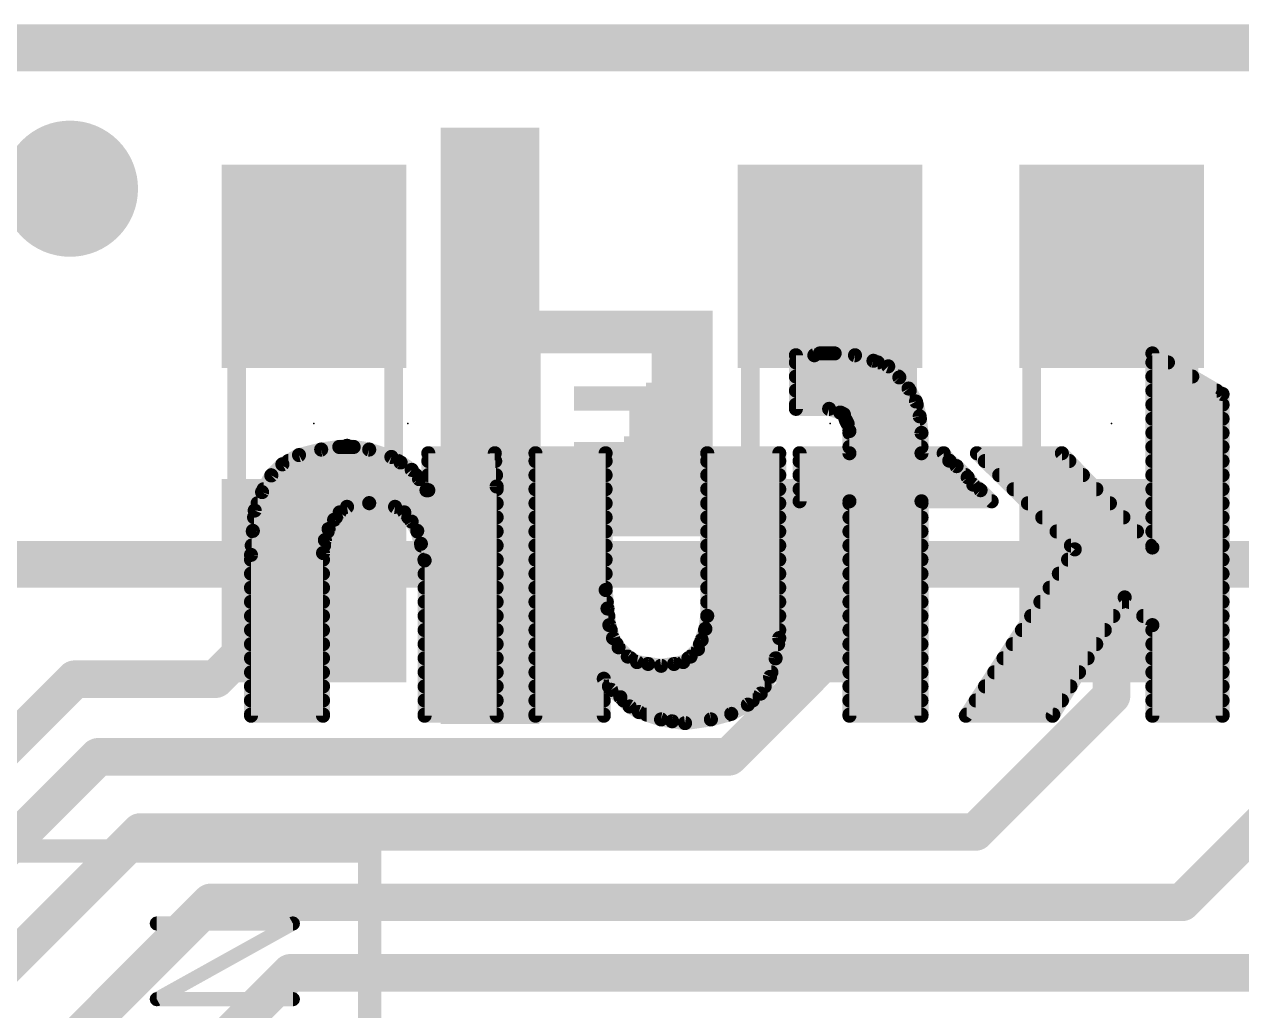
# Model space of a CAD drawing. Extents: x -30.7 to 55.9, y -16 to 25.5.
# Drawn here: x 8.85 to 15.44, y 20.19 to 25.53 of the extents above; entities that cross this region are included whole.
import ezdxf

# ---------------------------------------------------------------- set-up
doc = ezdxf.new("R2010")
doc.units = 0
for name, color, linetype in [('1', 12, 'CONTINUOUS'), ('16', 53, 'CONTINUOUS'), ('18', 110, 'CONTINUOUS'), ('20', 53, 'CONTINUOUS'), ('21', 41, 'CONTINUOUS'), ('22', 40, 'CONTINUOUS'), ('23', 53, 'CONTINUOUS'), ('51', 53, 'CONTINUOUS')]:
    doc.layers.add(name, color=color, linetype=linetype)

# ---------------------------------------------------------------- blocks, each defined once
blk = doc.blocks.new('RECT')
blk.add_solid([(-0.5, -0.5), (0.5, -0.5), (-0.5, 0.5), (0.5, 0.5)])
blk = doc.blocks.new('ROUNDV')
at = {"const_width": 0.5}
blk.add_lwpolyline([(0, -0.25, 1), (0, 0.25, 1), (0, -0.25)], format="xyb", dxfattribs=at)

msp = doc.modelspace()

# ---------------------------------------------------------------- linework, layer by layer
at = {"layer": '1'}
for points, const_width in [([(25.4, 25.4), (0, 25.4)], 0.254), ([(10.414, 22.518), (9.8806, 21.9846)], 0.2032), ([(13.208, 22.518), (13.208, 22.1116)], 0.2032), ([(14.732, 22.518), (14.732, 21.8948)], 0.2032), ([(13.208, 22.1116), (12.661, 21.5646)], 0.2032), ([(9.1186, 21.9846), (7.62, 20.486)], 0.2032), ([(9.8806, 21.9846), (9.1186, 21.9846)], 0.2032), ([(15.113, 20.7772), (16.256, 21.9202)], 0.2032), ([(14.732, 21.8948), (13.9954, 21.1582)], 0.2032), ([(9.2456, 21.5646), (8.128, 20.447)], 0.2032), ([(12.661, 21.5646), (9.2456, 21.5646)], 0.2032), ([(9.4742, 21.1582), (8.636, 20.32)], 0.2032), ([(13.9954, 21.1582), (9.4742, 21.1582)], 0.2032), ([(9.144, 20.066), (9.8552, 20.7772)], 0.2032), ([(9.8552, 20.7772), (15.113, 20.7772)], 0.2032), ([(10.287, 20.3962), (9.652, 19.7612)], 0.2032), ([(16.1544, 20.3962), (10.287, 20.3962)], 0.2032)]:
    msp.add_lwpolyline(points, dxfattribs=dict(at, const_width=const_width))
at = {"layer": '1', "const_width": 0.1016}
for points in [[(10.4499, 22.4821, 1), (10.3781, 22.5539)], [(13.2588, 22.518, 1), (13.1572, 22.518)], [(14.7828, 22.518, 1), (14.6812, 22.518)], [(13.2439, 22.0757, 1), (13.1721, 22.1475)], [(13.1572, 22.1116, 1), (13.2588, 22.1116)], [(9.1186, 22.0354, 1), (9.1186, 21.9338)], [(9.1545, 21.9487, 1), (9.0827, 22.0205)], [(9.8806, 21.9338, 1), (9.8806, 22.0354)], [(9.8447, 22.0205, 1), (9.9165, 21.9487)], [(14.7679, 21.8589, 1), (14.6961, 21.9307)], [(14.6812, 21.8948, 1), (14.7828, 21.8948)], [(9.2456, 21.6154, 1), (9.2456, 21.5138)], [(9.2815, 21.5287, 1), (9.2097, 21.6005)], [(12.6251, 21.6005, 1), (12.6969, 21.5287)], [(12.661, 21.5138, 1), (12.661, 21.6154)], [(9.4742, 21.209, 1), (9.4742, 21.1074)], [(9.5101, 21.1223, 1), (9.4383, 21.1941)], [(13.9595, 21.1941, 1), (14.0313, 21.1223)], [(13.9954, 21.1074, 1), (13.9954, 21.209)], [(9.8552, 20.828, 1), (9.8552, 20.7264)], [(9.8911, 20.7413, 1), (9.8193, 20.8131)], [(15.0771, 20.8131, 1), (15.1489, 20.7413)], [(15.113, 20.7264, 1), (15.113, 20.828)], [(10.287, 20.447, 1), (10.287, 20.3454)], [(10.3229, 20.3603, 1), (10.2511, 20.4321)]]:
    msp.add_lwpolyline(points, format="xyb", dxfattribs=at)
at = {"layer": '16', "const_width": 0.254}
for points in [[(25.4, 25.4), (0, 25.4)], [(19.4818, 22.606), (7.366, 22.606)]]:
    msp.add_lwpolyline(points, dxfattribs=at)
at = {"layer": '20', "const_width": 0.2032}
msp.add_lwpolyline([(0, 25.4), (25.4, 25.4)], dxfattribs=at)
at = {"layer": '22', "const_width": 0.0381}
for points in [[(13.023, 23.7561, 1), (13.023, 23.718)], [(13.0421, 23.737, 1), (13.004, 23.737)], [(13.023, 23.7172, 1), (13.023, 23.6791)], [(13.117, 23.7551, 1), (13.129, 23.7189)], [(13.123, 23.718, 1), (13.123, 23.7561)], [(13.153, 23.766, 1), (13.153, 23.7279)], [(13.159, 23.7289, 1), (13.147, 23.7651)], [(13.2347, 23.766, 1), (13.2313, 23.728)], [(13.233, 23.7279, 1), (13.233, 23.766)], [(13.3485, 23.7552, 1), (13.3375, 23.7188)], [(13.3413, 23.718, 1), (13.3447, 23.756)], [(13.4497, 23.7248, 1), (13.4363, 23.6892)], [(13.4375, 23.6888, 1), (13.4485, 23.7252)], [(13.4665, 23.6791, 1), (13.4665, 23.7172)], [(14.9625, 23.7635, 1), (14.9435, 23.7305)], [(14.9721, 23.747, 1), (14.934, 23.747)], [(14.953, 23.7172, 1), (14.953, 23.6791)], [(15.0373, 23.6791, 1), (15.0373, 23.7172)], [(13.023, 23.641, 1), (13.023, 23.6029)], [(13.5365, 23.6905, 1), (13.5095, 23.6635)], [(13.5163, 23.6592, 1), (13.5297, 23.6948)], [(13.578, 23.6029, 1), (13.578, 23.641)], [(14.953, 23.641, 1), (14.953, 23.6029)], [(15.1689, 23.6029, 1), (15.1689, 23.641)], [(13.5976, 23.6292, 1), (13.5684, 23.6048)], [(13.5695, 23.6035, 1), (13.5965, 23.6305)], [(13.6495, 23.5665, 1), (13.6165, 23.5475)], [(13.023, 23.5648, 1), (13.023, 23.5267)], [(13.6184, 23.5448, 1), (13.6476, 23.5692)], [(13.6394, 23.5267, 1), (13.6394, 23.5648)], [(14.953, 23.5648, 1), (14.953, 23.5267)], [(15.3005, 23.5267, 1), (15.3005, 23.5648)], [(15.3521, 23.527, 1), (15.314, 23.527)], [(15.3235, 23.5105, 1), (15.3425, 23.5435)], [(13.023, 23.4886, 1), (13.023, 23.4505)], [(13.023, 23.4661, 1), (13.023, 23.428)], [(13.004, 23.447, 1), (13.0421, 23.447)], [(13.209, 23.4651, 1), (13.197, 23.4289)], [(13.203, 23.428, 1), (13.203, 23.4661)], [(13.2715, 23.444, 1), (13.2545, 23.41)], [(13.257, 23.4089, 1), (13.269, 23.4451)], [(13.6915, 23.4916, 1), (13.6545, 23.4824)], [(13.6565, 23.4775, 1), (13.6895, 23.4965)], [(13.6774, 23.4505, 1), (13.6774, 23.4886)], [(14.953, 23.4886, 1), (14.953, 23.4505)], [(15.333, 23.4505, 1), (15.333, 23.4886)], [(13.3011, 23.423, 1), (13.2649, 23.411)], [(13.2909, 23.4124, 1), (13.2909, 23.3743)], [(13.31, 23.3955, 1), (13.276, 23.3785)], [(13.2745, 23.4, 1), (13.2915, 23.434)], [(13.2749, 23.381, 1), (13.3111, 23.393)], [(13.3215, 23.3716, 1), (13.2845, 23.3624)], [(13.7119, 23.4091, 1), (13.6741, 23.4049)], [(13.6745, 23.4024, 1), (13.7115, 23.4116)], [(13.6945, 23.3743, 1), (13.6945, 23.4124)], [(14.953, 23.4124, 1), (14.953, 23.3743)], [(15.333, 23.3743, 1), (15.333, 23.4124)], [(13.286, 23.3585, 1), (13.32, 23.3755)], [(13.313, 23.3362, 1), (13.313, 23.2981)], [(13.3321, 23.327, 1), (13.294, 23.327)], [(13.2945, 23.3224, 1), (13.3315, 23.3316)], [(13.7221, 23.317, 1), (13.684, 23.317)], [(13.6841, 23.3149, 1), (13.7219, 23.3191)], [(13.703, 23.2981, 1), (13.703, 23.3362)], [(14.953, 23.3362, 1), (14.953, 23.2981)], [(15.333, 23.2981, 1), (15.333, 23.3362)], [(10.4503, 23.2459, 1), (10.4557, 23.2081)], [(10.4576, 23.2085, 1), (10.4484, 23.2455)], [(10.551, 23.26, 1), (10.551, 23.2219)], [(10.5961, 23.2658, 1), (10.5899, 23.2282)], [(10.5957, 23.2281, 1), (10.5903, 23.2659)], [(10.629, 23.2219, 1), (10.629, 23.26)], [(10.719, 23.2451, 1), (10.707, 23.2089)], [(10.7099, 23.2082, 1), (10.7161, 23.2458)], [(13.313, 23.26, 1), (13.313, 23.2219)], [(13.703, 23.2219, 1), (13.703, 23.26)], [(14.953, 23.26, 1), (14.953, 23.2219)], [(15.333, 23.2219, 1), (15.333, 23.26)], [(10.275, 23.1838, 1), (10.275, 23.1457)], [(10.3284, 23.2155, 1), (10.3376, 23.1785)], [(10.3423, 23.1803, 1), (10.3237, 23.2137)], [(10.8428, 23.2033, 1), (10.8232, 23.1707)], [(10.827, 23.1689, 1), (10.839, 23.2051)], [(10.87, 23.1457, 1), (10.87, 23.1838)], [(11.033, 23.2261, 1), (11.033, 23.188)], [(11.0521, 23.207, 1), (11.014, 23.207)], [(11.033, 23.1838, 1), (11.033, 23.1457)], [(11.412, 23.2081, 1), (11.374, 23.2059)], [(11.393, 23.188, 1), (11.393, 23.2261)], [(11.3953, 23.1457, 1), (11.3953, 23.1838)], [(11.613, 23.2261, 1), (11.613, 23.188)], [(11.6321, 23.207, 1), (11.594, 23.207)], [(11.613, 23.1838, 1), (11.613, 23.1457)], [(12.0121, 23.207, 1), (11.974, 23.207)], [(11.993, 23.188, 1), (11.993, 23.2261)], [(11.993, 23.1457, 1), (11.993, 23.1838)], [(12.543, 23.2261, 1), (12.543, 23.188)], [(12.5621, 23.207, 1), (12.524, 23.207)], [(12.543, 23.1838, 1), (12.543, 23.1457)], [(12.952, 23.207, 1), (12.9139, 23.207)], [(12.933, 23.188, 1), (12.933, 23.2261)], [(12.933, 23.1457, 1), (12.933, 23.1838)], [(13.043, 23.2261, 1), (13.043, 23.188)], [(13.0621, 23.207, 1), (13.024, 23.207)], [(13.043, 23.1838, 1), (13.043, 23.1457)], [(13.294, 23.207, 1), (13.3321, 23.207)], [(13.313, 23.188, 1), (13.313, 23.2261)], [(13.703, 23.2261, 1), (13.703, 23.188)], [(13.684, 23.207, 1), (13.7221, 23.207)], [(13.8382, 23.2184, 1), (13.8078, 23.1956)], [(13.823, 23.188, 1), (13.823, 23.2261)], [(13.8644, 23.1822, 1), (13.8416, 23.1518)], [(13.8559, 23.1457, 1), (13.8559, 23.1838)], [(14.003, 23.2261, 1), (14.003, 23.188)], [(14.0163, 23.2206, 1), (13.9897, 23.1934)], [(14.046, 23.1838, 1), (14.046, 23.1457)], [(14.4767, 23.2202, 1), (14.4493, 23.1938)], [(14.463, 23.188, 1), (14.463, 23.2261)], [(14.5035, 23.1457, 1), (14.5035, 23.1838)], [(14.953, 23.1838, 1), (14.953, 23.1457)], [(15.333, 23.1457, 1), (15.333, 23.1838)], [(10.2337, 23.1637, 1), (10.2523, 23.1303)], [(10.2565, 23.1335, 1), (10.2295, 23.1605)], [(10.8936, 23.1729, 1), (10.8724, 23.1411)], [(10.8732, 23.1407, 1), (10.8928, 23.1733)], [(10.9579, 23.1289, 1), (10.9281, 23.1051)], [(10.9324, 23.1011, 1), (10.9536, 23.1329)], [(13.8378, 23.1556, 1), (13.8682, 23.1784)], [(13.9065, 23.1505, 1), (13.8795, 23.1235)], [(13.8816, 23.1218, 1), (13.9044, 23.1522)], [(10.1695, 23.1005, 1), (10.1965, 23.0735)], [(10.1846, 23.1076, 1), (10.1846, 23.0695)], [(10.1997, 23.0777, 1), (10.1663, 23.0963)], [(10.9989, 23.0776, 1), (10.9671, 23.0564)], [(10.9657, 23.0695, 1), (10.9657, 23.1076)], [(10.9681, 23.0551, 1), (10.9979, 23.0789)], [(11.033, 23.1076, 1), (11.033, 23.0695)], [(11.3996, 23.0695, 1), (11.3996, 23.1076)], [(11.613, 23.1076, 1), (11.613, 23.0695)], [(11.993, 23.0695, 1), (11.993, 23.1076)], [(12.543, 23.1076, 1), (12.543, 23.0695)], [(12.933, 23.0695, 1), (12.933, 23.1076)], [(13.043, 23.1076, 1), (13.043, 23.0695)], [(13.9682, 23.0884, 1), (13.9378, 23.0656)], [(13.9395, 23.0635, 1), (13.9665, 23.0905)], [(13.9414, 23.0695, 1), (13.9414, 23.1076)], [(13.9944, 23.0522, 1), (13.9716, 23.0218)], [(13.9678, 23.0256, 1), (13.9982, 23.0484)], [(14.1237, 23.1076, 1), (14.1237, 23.0695)], [(14.5768, 23.0695, 1), (14.5768, 23.1076)], [(14.953, 23.1076, 1), (14.953, 23.0695)], [(15.333, 23.0695, 1), (15.333, 23.1076)], [(10.1163, 23.0063, 1), (10.1497, 22.9877)], [(10.1507, 22.9899, 1), (10.1153, 23.0041)], [(10.1416, 23.0314, 1), (10.1416, 22.9933)], [(11.023, 23.0261, 1), (11.023, 22.988)], [(11.0071, 22.9964, 1), (11.0389, 23.0176)], [(11.033, 23.0314, 1), (11.033, 22.9933)], [(11.014, 23.007, 1), (11.0521, 23.007)], [(11.0194, 22.9933, 1), (11.0194, 23.0314)], [(11.033, 22.988, 1), (11.033, 23.0261)], [(11.4221, 23.027, 1), (11.384, 23.027)], [(11.384, 23.0259, 1), (11.422, 23.0281)], [(11.403, 22.9933, 1), (11.403, 23.0314)], [(11.613, 23.0314, 1), (11.613, 22.9933)], [(11.993, 22.9933, 1), (11.993, 23.0314)], [(12.543, 23.0314, 1), (12.543, 22.9933)], [(12.933, 22.9933, 1), (12.933, 23.0314)], [(13.043, 23.0314, 1), (13.043, 22.9933)], [(14.0365, 23.0205, 1), (14.0095, 22.9935)], [(14.0116, 22.9918, 1), (14.0344, 23.0222)], [(14.0158, 22.9933, 1), (14.0158, 23.0314)], [(14.2013, 23.0314, 1), (14.2013, 22.9933)], [(14.65, 22.9933, 1), (14.65, 23.0314)], [(14.953, 23.0314, 1), (14.953, 22.9933)], [(15.333, 22.9933, 1), (15.333, 23.0314)], [(10.112, 22.8953, 1), (10.074, 22.8987)], [(10.1087, 22.9552, 1), (10.1087, 22.9171)], [(10.5899, 22.9358, 1), (10.5961, 22.8982)], [(10.6044, 22.9018, 1), (10.5816, 22.9322)], [(10.7157, 22.9559, 1), (10.7103, 22.9181)], [(10.7186, 22.9552, 1), (10.7186, 22.9171)], [(10.7082, 22.9171, 1), (10.7082, 22.9552)], [(10.7161, 22.9182, 1), (10.7099, 22.9558)], [(10.8628, 22.9333, 1), (10.8432, 22.9007)], [(10.8503, 22.8981, 1), (10.8557, 22.9359)], [(11.403, 22.9171, 1), (11.403, 22.9552)], [(11.613, 22.9552, 1), (11.613, 22.9171)], [(11.993, 22.9171, 1), (11.993, 22.9552)], [(12.543, 22.9552, 1), (12.543, 22.9171)], [(12.933, 22.9171, 1), (12.933, 22.9552)], [(13.043, 22.9661, 1), (13.043, 22.928)], [(13.024, 22.947, 1), (13.0621, 22.947)], [(13.313, 22.9552, 1), (13.313, 22.9171)], [(13.3321, 22.947, 1), (13.294, 22.947)], [(13.313, 22.928, 1), (13.313, 22.9661)], [(13.703, 22.9661, 1), (13.703, 22.928)], [(13.7221, 22.947, 1), (13.684, 22.947)], [(13.703, 22.9171, 1), (13.703, 22.9552)], [(14.0695, 22.9335, 1), (14.0965, 22.9605)], [(14.083, 22.928, 1), (14.083, 22.9661)], [(14.279, 22.9552, 1), (14.279, 22.9171)], [(14.7232, 22.9171, 1), (14.7232, 22.9552)], [(14.953, 22.9552, 1), (14.953, 22.9171)], [(15.333, 22.9171, 1), (15.333, 22.9552)], [(10.0896, 22.879, 1), (10.0896, 22.8409)], [(10.0753, 22.9041, 1), (10.1107, 22.8899)], [(10.5078, 22.8584, 1), (10.5382, 22.8356)], [(10.5393, 22.8372, 1), (10.5067, 22.8568)], [(10.5328, 22.8409, 1), (10.5328, 22.879)], [(10.5416, 22.9022, 1), (10.5644, 22.8718)], [(10.5682, 22.8756, 1), (10.5378, 22.8984)], [(10.9179, 22.8989, 1), (10.8881, 22.8751)], [(10.8932, 22.8707, 1), (10.9128, 22.9033)], [(10.9246, 22.879, 1), (10.9246, 22.8409)], [(10.9593, 22.8468, 1), (10.9267, 22.8272)], [(11.403, 22.8409, 1), (11.403, 22.879)], [(11.613, 22.879, 1), (11.613, 22.8409)], [(11.993, 22.8409, 1), (11.993, 22.879)], [(12.543, 22.879, 1), (12.543, 22.8409)], [(12.933, 22.8409, 1), (12.933, 22.879)], [(13.313, 22.879, 1), (13.313, 22.8409)], [(13.703, 22.8409, 1), (13.703, 22.879)], [(14.3567, 22.879, 1), (14.3567, 22.8409)], [(14.7964, 22.8409, 1), (14.7964, 22.879)], [(14.953, 22.879, 1), (14.953, 22.8409)], [(15.333, 22.8409, 1), (15.333, 22.879)], [(10.0828, 22.8028, 1), (10.0828, 22.7647)], [(10.064, 22.7887, 1), (10.102, 22.7853)], [(10.102, 22.7855, 1), (10.064, 22.7885)], [(10.4767, 22.8068, 1), (10.5093, 22.7872)], [(10.5111, 22.791, 1), (10.4749, 22.803)], [(10.4886, 22.7647, 1), (10.4886, 22.8028)], [(10.9281, 22.8251, 1), (10.9579, 22.8489)], [(10.9913, 22.7922, 1), (10.9547, 22.7818)], [(10.9739, 22.8028, 1), (10.9739, 22.7647)], [(10.9567, 22.7772, 1), (10.9893, 22.7968)], [(11.403, 22.7647, 1), (11.403, 22.8028)], [(11.613, 22.8028, 1), (11.613, 22.7647)], [(11.993, 22.7647, 1), (11.993, 22.8028)], [(12.543, 22.8028, 1), (12.543, 22.7647)], [(12.933, 22.7647, 1), (12.933, 22.8028)], [(13.313, 22.8028, 1), (13.313, 22.7647)], [(13.703, 22.7647, 1), (13.703, 22.8028)], [(14.4343, 22.8028, 1), (14.4343, 22.7647)], [(14.8696, 22.7647, 1), (14.8696, 22.8028)], [(14.953, 22.8028, 1), (14.953, 22.7647)], [(15.333, 22.7647, 1), (15.333, 22.8028)], [(10.0769, 22.7266, 1), (10.0769, 22.6885)], [(10.4549, 22.743, 1), (10.4911, 22.731)], [(10.4919, 22.7343, 1), (10.4541, 22.7397)], [(10.4688, 22.6885, 1), (10.4688, 22.7266)], [(11.0116, 22.7211, 1), (10.9744, 22.7129)], [(10.9747, 22.7118, 1), (11.0113, 22.7222)], [(10.9951, 22.7266, 1), (10.9951, 22.6885)], [(11.403, 22.6885, 1), (11.403, 22.7266)], [(11.613, 22.7266, 1), (11.613, 22.6885)], [(11.993, 22.6885, 1), (11.993, 22.7266)], [(12.543, 22.7266, 1), (12.543, 22.6885)], [(12.933, 22.6885, 1), (12.933, 22.7266)], [(13.313, 22.7266, 1), (13.313, 22.6885)], [(13.703, 22.6885, 1), (13.703, 22.7266)], [(14.512, 22.7266, 1), (14.512, 22.6885)], [(14.953, 22.7266, 1), (14.953, 22.6885)], [(14.9428, 22.6885, 1), (14.9428, 22.7266)], [(15.333, 22.6885, 1), (15.333, 22.7266)], [(10.054, 22.6585, 1), (10.092, 22.6555)], [(10.0921, 22.657, 1), (10.054, 22.657)], [(10.4441, 22.6697, 1), (10.4819, 22.6643)], [(10.4821, 22.667, 1), (10.444, 22.667)], [(14.5489, 22.6766, 1), (14.5171, 22.6974)], [(14.5197, 22.6734, 1), (14.5463, 22.7006)], [(14.934, 22.697, 1), (14.9721, 22.697)], [(14.9393, 22.6838, 1), (14.9667, 22.7102)], [(10.073, 22.6505, 1), (10.073, 22.6124)], [(10.463, 22.6124, 1), (10.463, 22.6505)], [(11.012, 22.6505, 1), (11.012, 22.6124)], [(11.032, 22.627, 1), (10.9939, 22.627)], [(10.9944, 22.6229, 1), (11.0316, 22.6311)], [(11.403, 22.6124, 1), (11.403, 22.6505)], [(11.613, 22.6505, 1), (11.613, 22.6124)], [(11.993, 22.6124, 1), (11.993, 22.6505)], [(12.543, 22.6505, 1), (12.543, 22.6124)], [(12.933, 22.6124, 1), (12.933, 22.6505)], [(13.313, 22.6505, 1), (13.313, 22.6124)], [(13.703, 22.6124, 1), (13.703, 22.6505)], [(14.4966, 22.6505, 1), (14.4966, 22.6124)], [(15.333, 22.6124, 1), (15.333, 22.6505)], [(10.073, 22.5743, 1), (10.073, 22.5362)], [(10.463, 22.5362, 1), (10.463, 22.5743)], [(11.013, 22.5743, 1), (11.013, 22.5362)], [(11.403, 22.5362, 1), (11.403, 22.5743)], [(11.613, 22.5743, 1), (11.613, 22.5362)], [(11.993, 22.5362, 1), (11.993, 22.5743)], [(12.543, 22.5743, 1), (12.543, 22.5362)], [(12.933, 22.5362, 1), (12.933, 22.5743)], [(13.313, 22.5743, 1), (13.313, 22.5362)], [(13.703, 22.5362, 1), (13.703, 22.5743)], [(14.4466, 22.5743, 1), (14.4466, 22.5362)], [(15.333, 22.5362, 1), (15.333, 22.5743)], [(10.073, 22.4981, 1), (10.073, 22.46)], [(10.463, 22.46, 1), (10.463, 22.4981)], [(11.013, 22.4981, 1), (11.013, 22.46)], [(11.403, 22.46, 1), (11.403, 22.4981)], [(11.613, 22.4981, 1), (11.613, 22.46)], [(12.012, 22.4689, 1), (11.974, 22.4651)], [(11.974, 22.467, 1), (12.0121, 22.467)], [(11.993, 22.46, 1), (11.993, 22.4981)], [(12.543, 22.4981, 1), (12.543, 22.46)], [(12.933, 22.46, 1), (12.933, 22.4981)], [(13.313, 22.4981, 1), (13.313, 22.46)], [(13.703, 22.46, 1), (13.703, 22.4981)], [(14.3966, 22.4981, 1), (14.3966, 22.46)], [(15.333, 22.46, 1), (15.333, 22.4981)], [(10.073, 22.4219, 1), (10.073, 22.3838)], [(10.463, 22.3838, 1), (10.463, 22.4219)], [(11.013, 22.4219, 1), (11.013, 22.3838)], [(11.403, 22.3838, 1), (11.403, 22.4219)], [(11.613, 22.4219, 1), (11.613, 22.3838)], [(11.9994, 22.3838, 1), (11.9994, 22.4219)], [(12.543, 22.4219, 1), (12.543, 22.3838)], [(12.933, 22.3838, 1), (12.933, 22.4219)], [(13.313, 22.4219, 1), (13.313, 22.3838)], [(13.703, 22.3838, 1), (13.703, 22.4219)], [(14.3467, 22.4219, 1), (14.3467, 22.3838)], [(14.8165, 22.4405, 1), (14.7895, 22.4135)], [(14.8193, 22.4171, 1), (14.7867, 22.4369)], [(14.7883, 22.3838, 1), (14.7883, 22.4219)], [(14.8272, 22.4219, 1), (14.8272, 22.3838)], [(15.333, 22.3838, 1), (15.333, 22.4219)], [(10.073, 22.3457, 1), (10.073, 22.3076)], [(10.463, 22.3076, 1), (10.463, 22.3457)], [(11.013, 22.3457, 1), (11.013, 22.3076)], [(11.403, 22.3076, 1), (11.403, 22.3457)], [(11.613, 22.3457, 1), (11.613, 22.3076)], [(12.0219, 22.3691, 1), (11.9841, 22.3649)], [(11.984, 22.3651, 1), (12.022, 22.3689)], [(12.0075, 22.3076, 1), (12.0075, 22.3457)], [(12.5429, 22.3457, 1), (12.5429, 22.3076)], [(12.524, 22.327, 1), (12.5621, 22.327)], [(12.5619, 22.3243, 1), (12.5241, 22.3297)], [(12.933, 22.3076, 1), (12.933, 22.3457)], [(13.313, 22.3457, 1), (13.313, 22.3076)], [(13.703, 22.3076, 1), (13.703, 22.3457)], [(14.2967, 22.3457, 1), (14.2967, 22.3076)], [(14.7418, 22.3076, 1), (14.7418, 22.3457)], [(14.9034, 22.3457, 1), (14.9034, 22.3076)], [(15.333, 22.3076, 1), (15.333, 22.3457)], [(10.073, 22.2695, 1), (10.073, 22.2314)], [(10.463, 22.2314, 1), (10.463, 22.2695)], [(11.013, 22.2695, 1), (11.013, 22.2314)], [(11.403, 22.2314, 1), (11.403, 22.2695)], [(11.613, 22.2695, 1), (11.613, 22.2314)], [(12.0313, 22.2822, 1), (11.9947, 22.2718)], [(11.9941, 22.2749, 1), (12.0319, 22.2791)], [(12.0206, 22.2314, 1), (12.0206, 22.2695)], [(12.5308, 22.2695, 1), (12.5308, 22.2314)], [(12.5141, 22.2597, 1), (12.5519, 22.2543)], [(12.5511, 22.251, 1), (12.5149, 22.263)], [(12.933, 22.2314, 1), (12.933, 22.2695)], [(13.313, 22.2695, 1), (13.313, 22.2314)], [(13.703, 22.2314, 1), (13.703, 22.2695)], [(14.2468, 22.2695, 1), (14.2468, 22.2314)], [(14.6954, 22.2314, 1), (14.6954, 22.2695)], [(14.9721, 22.277, 1), (14.934, 22.277)], [(14.953, 22.2695, 1), (14.953, 22.2314)], [(14.9395, 22.2635, 1), (14.9665, 22.2905)], [(15.333, 22.2314, 1), (15.333, 22.2695)], [(10.073, 22.1933, 1), (10.073, 22.1552)], [(10.463, 22.1552, 1), (10.463, 22.1933)], [(11.013, 22.1933, 1), (11.013, 22.1552)], [(11.403, 22.1552, 1), (11.403, 22.1933)], [(11.613, 22.1933, 1), (11.613, 22.1552)], [(12.0493, 22.2168, 1), (12.0167, 22.1972)], [(12.0147, 22.2018, 1), (12.0513, 22.2122)], [(12.0527, 22.1552, 1), (12.0527, 22.1933)], [(12.5039, 22.1933, 1), (12.5039, 22.1552)], [(12.4949, 22.203, 1), (12.5311, 22.191)], [(12.5307, 22.1899, 1), (12.4953, 22.2041)], [(12.9139, 22.207, 1), (12.952, 22.207)], [(12.9517, 22.2036, 1), (12.9143, 22.2104)], [(12.927, 22.1552, 1), (12.927, 22.1933)], [(13.313, 22.1933, 1), (13.313, 22.1552)], [(13.703, 22.1552, 1), (13.703, 22.1933)], [(14.1968, 22.1933, 1), (14.1968, 22.1552)], [(14.649, 22.1552, 1), (14.649, 22.1933)], [(14.953, 22.1933, 1), (14.953, 22.1552)], [(15.333, 22.1552, 1), (15.333, 22.1933)], [(12.0765, 22.1705, 1), (12.0495, 22.1435)], [(12.0467, 22.1472, 1), (12.0793, 22.1668)], [(12.1228, 22.1233, 1), (12.1032, 22.0907)], [(12.4644, 22.0918, 1), (12.4416, 22.1222)], [(12.4753, 22.1541, 1), (12.5107, 22.1399)], [(12.5065, 22.1335, 1), (12.4795, 22.1605)], [(10.073, 22.1171, 1), (10.073, 22.079)], [(10.463, 22.079, 1), (10.463, 22.1171)], [(11.013, 22.1171, 1), (11.013, 22.079)], [(11.403, 22.079, 1), (11.403, 22.1171)], [(11.613, 22.1171, 1), (11.613, 22.079)], [(12.0995, 22.0935, 1), (12.1265, 22.1205)], [(12.128, 22.079, 1), (12.128, 22.1171)], [(12.1661, 22.0958, 1), (12.1599, 22.0582)], [(12.1532, 22.0607, 1), (12.1728, 22.0933)], [(12.2257, 22.0859, 1), (12.2203, 22.0481)], [(12.2199, 22.0482, 1), (12.2261, 22.0858)], [(12.2903, 22.0759, 1), (12.2957, 22.0381)], [(12.2903, 22.0381, 1), (12.2957, 22.0759)], [(12.3593, 22.0857, 1), (12.3667, 22.0483)], [(12.3657, 22.0481, 1), (12.3603, 22.0859)], [(12.4016, 22.0922, 1), (12.4244, 22.0618)], [(12.4167, 22.0583, 1), (12.4093, 22.0957)], [(12.441, 22.1171, 1), (12.441, 22.079)], [(12.4395, 22.1205, 1), (12.4665, 22.0935)], [(12.8943, 22.1004, 1), (12.9317, 22.0936)], [(12.9312, 22.0915, 1), (12.8948, 22.1025)], [(12.9132, 22.079, 1), (12.9132, 22.1171)], [(13.313, 22.1171, 1), (13.313, 22.079)], [(13.703, 22.079, 1), (13.703, 22.1171)], [(14.1469, 22.1171, 1), (14.1469, 22.079)], [(14.6025, 22.079, 1), (14.6025, 22.1171)], [(14.953, 22.1171, 1), (14.953, 22.079)], [(15.333, 22.079, 1), (15.333, 22.1171)], [(10.073, 22.0409, 1), (10.073, 22.0028)], [(10.463, 22.0028, 1), (10.463, 22.0409)], [(11.013, 22.0409, 1), (11.013, 22.0028)], [(11.403, 22.0028, 1), (11.403, 22.0409)], [(11.613, 22.0409, 1), (11.613, 22.0028)], [(11.9989, 21.9976, 1), (11.9671, 21.9764)], [(12.0021, 21.987, 1), (11.964, 21.987)], [(12.8648, 22.0025, 1), (12.9012, 21.9915)], [(12.8997, 21.9877, 1), (12.8663, 22.0063)], [(12.8904, 22.0028, 1), (12.8904, 22.0409)], [(13.313, 22.0409, 1), (13.313, 22.0028)], [(13.703, 22.0028, 1), (13.703, 22.0409)], [(14.0969, 22.0409, 1), (14.0969, 22.0028)], [(14.5561, 22.0028, 1), (14.5561, 22.0409)], [(14.953, 22.0409, 1), (14.953, 22.0028)], [(15.333, 22.0028, 1), (15.333, 22.0409)], [(10.073, 21.9647, 1), (10.073, 21.9266)], [(10.463, 21.9266, 1), (10.463, 21.9647)], [(11.013, 21.9647, 1), (11.013, 21.9266)], [(11.403, 21.9266, 1), (11.403, 21.9647)], [(11.613, 21.9647, 1), (11.613, 21.9266)], [(11.983, 21.9266, 1), (11.983, 21.9647)], [(12.0106, 21.9647, 1), (12.0106, 21.9266)], [(12.0349, 21.9419, 1), (12.0111, 21.9121)], [(12.0071, 21.9164, 1), (12.0389, 21.9376)], [(12.8544, 21.9266, 1), (12.8544, 21.9647)], [(13.313, 21.9647, 1), (13.313, 21.9266)], [(13.703, 21.9266, 1), (13.703, 21.9647)], [(14.047, 21.9647, 1), (14.047, 21.9266)], [(14.5096, 21.9266, 1), (14.5096, 21.9647)], [(14.953, 21.9647, 1), (14.953, 21.9266)], [(15.333, 21.9266, 1), (15.333, 21.9647)], [(10.073, 21.8885, 1), (10.073, 21.8504)], [(10.463, 21.8504, 1), (10.463, 21.8885)], [(11.013, 21.8885, 1), (11.013, 21.8504)], [(11.403, 21.8504, 1), (11.403, 21.8885)], [(11.613, 21.8885, 1), (11.613, 21.8504)], [(11.983, 21.8504, 1), (11.983, 21.8885)], [(12.0865, 21.9005, 1), (12.0595, 21.8735)], [(12.0611, 21.8721, 1), (12.0849, 21.9019)], [(12.0906, 21.8885, 1), (12.0906, 21.8504)], [(12.7506, 21.8615, 1), (12.7754, 21.8325)], [(12.7723, 21.8303, 1), (12.7537, 21.8637)], [(12.7891, 21.8504, 1), (12.7891, 21.8885)], [(12.8163, 21.9163, 1), (12.8497, 21.8977)], [(12.8454, 21.8925, 1), (12.8206, 21.9215)], [(13.313, 21.8885, 1), (13.313, 21.8504)], [(13.703, 21.8504, 1), (13.703, 21.8885)], [(13.997, 21.8885, 1), (13.997, 21.8504)], [(14.4632, 21.8504, 1), (14.4632, 21.8885)], [(14.953, 21.8885, 1), (14.953, 21.8504)], [(15.333, 21.8504, 1), (15.333, 21.8885)], [(10.073, 21.8123, 1), (10.073, 21.7742)], [(10.073, 21.8061, 1), (10.073, 21.768)], [(10.463, 21.7742, 1), (10.463, 21.8123)], [(10.463, 21.768, 1), (10.463, 21.8061)], [(11.013, 21.8123, 1), (11.013, 21.7742)], [(11.013, 21.8061, 1), (11.013, 21.768)], [(11.403, 21.7742, 1), (11.403, 21.8123)], [(11.403, 21.768, 1), (11.403, 21.8061)], [(11.613, 21.8123, 1), (11.613, 21.7742)], [(11.613, 21.8061, 1), (11.613, 21.768)], [(11.983, 21.7742, 1), (11.983, 21.8123)], [(11.983, 21.768, 1), (11.983, 21.8061)], [(12.1328, 21.8533, 1), (12.1132, 21.8207)], [(12.1095, 21.8235, 1), (12.1365, 21.8505)], [(12.179, 21.8251, 1), (12.167, 21.7889)], [(12.1632, 21.7907, 1), (12.1828, 21.8233)], [(12.2144, 21.8123, 1), (12.2144, 21.7742)], [(12.6637, 21.8137, 1), (12.6823, 21.7803)], [(12.6591, 21.7742, 1), (12.6591, 21.8123)], [(12.678, 21.7786, 1), (12.668, 21.8154)], [(13.313, 21.8123, 1), (13.313, 21.7742)], [(13.313, 21.8061, 1), (13.313, 21.768)], [(13.703, 21.7742, 1), (13.703, 21.8123)], [(13.703, 21.768, 1), (13.703, 21.8061)], [(13.943, 21.8061, 1), (13.943, 21.768)], [(13.9271, 21.7974, 1), (13.9589, 21.7766)], [(13.9471, 21.8123, 1), (13.9471, 21.7742)], [(14.3967, 21.7969, 1), (14.4293, 21.7771)], [(14.413, 21.768, 1), (14.413, 21.8061)], [(14.4168, 21.7742, 1), (14.4168, 21.8123)], [(14.953, 21.8123, 1), (14.953, 21.7742)], [(14.953, 21.8061, 1), (14.953, 21.768)], [(15.333, 21.7742, 1), (15.333, 21.8123)], [(15.333, 21.768, 1), (15.333, 21.8061)], [(10.054, 21.787, 1), (10.0921, 21.787)], [(10.444, 21.787, 1), (10.4821, 21.787)], [(10.9939, 21.787, 1), (11.032, 21.787)], [(11.384, 21.787, 1), (11.4221, 21.787)], [(11.594, 21.787, 1), (11.6321, 21.787)], [(11.964, 21.787, 1), (12.0021, 21.787)], [(12.2961, 21.7858, 1), (12.2899, 21.7482)], [(12.287, 21.7489, 1), (12.299, 21.7851)], [(12.3557, 21.7759, 1), (12.3503, 21.7381)], [(12.3499, 21.7382, 1), (12.3561, 21.7758)], [(12.4203, 21.7659, 1), (12.4257, 21.7281)], [(12.4203, 21.7281, 1), (12.4257, 21.7659)], [(12.558, 21.7854, 1), (12.568, 21.7486)], [(12.5657, 21.7481, 1), (12.5603, 21.7859)], [(13.294, 21.787, 1), (13.3321, 21.787)], [(13.684, 21.787, 1), (13.7221, 21.787)], [(14.934, 21.787, 1), (14.9721, 21.787)], [(15.314, 21.787, 1), (15.3521, 21.787)]]:
    msp.add_lwpolyline(points, format="xyb", dxfattribs=at)
at = {"layer": '22', "const_width": 0.0762}
for points in [[(13.123, 23.737), (13.023, 23.737)], [(13.023, 23.737), (13.023, 23.447)], [(13.023, 23.6982), (13.4665, 23.6982)], [(13.153, 23.747), (13.123, 23.737)], [(13.233, 23.747), (13.153, 23.747)], [(13.343, 23.737), (13.233, 23.747)], [(13.443, 23.707), (13.343, 23.737)], [(13.523, 23.677), (13.443, 23.707)], [(15.333, 23.527), (14.953, 23.747)], [(14.953, 23.747), (14.953, 22.697)], [(14.953, 23.6982), (15.0373, 23.6982)], [(13.023, 23.622), (13.578, 23.622)], [(13.583, 23.617), (13.523, 23.677)], [(14.953, 23.622), (15.1689, 23.622)], [(13.633, 23.557), (13.583, 23.617)], [(13.673, 23.487), (13.633, 23.557)], [(13.023, 23.5458), (13.6394, 23.5458)], [(14.953, 23.5458), (15.3005, 23.5458)], [(15.333, 21.787), (15.333, 23.527)], [(13.023, 23.4696), (13.6774, 23.4696)], [(13.023, 23.447), (13.203, 23.447)], [(13.203, 23.447), (13.263, 23.427)], [(13.263, 23.427), (13.283, 23.417)], [(13.693, 23.407), (13.673, 23.487)], [(14.953, 23.4696), (15.333, 23.4696)], [(13.283, 23.417), (13.293, 23.387)], [(13.2909, 23.3934), (13.6945, 23.3934)], [(13.293, 23.387), (13.303, 23.367)], [(13.303, 23.367), (13.313, 23.327)], [(13.703, 23.317), (13.693, 23.407)], [(14.953, 23.3934), (15.333, 23.3934)], [(13.313, 23.327), (13.313, 23.207)], [(13.313, 23.3172), (13.703, 23.3172)], [(13.703, 23.207), (13.703, 23.317)], [(14.953, 23.3172), (15.333, 23.3172)], [(10.453, 23.227), (10.333, 23.197)], [(10.593, 23.247), (10.453, 23.227)], [(10.551, 23.241), (10.629, 23.241)], [(10.713, 23.227), (10.593, 23.247)], [(10.833, 23.187), (10.713, 23.227)], [(13.313, 23.241), (13.703, 23.241)], [(14.953, 23.241), (15.333, 23.241)], [(10.333, 23.197), (10.243, 23.147)], [(10.275, 23.1648), (10.87, 23.1648)], [(10.883, 23.157), (10.833, 23.187)], [(11.393, 23.207), (11.033, 23.207)], [(11.033, 23.207), (11.033, 23.007)], [(11.033, 23.1648), (11.3953, 23.1648)], [(11.403, 23.027), (11.393, 23.207)], [(11.993, 23.207), (11.613, 23.207)], [(11.613, 23.207), (11.613, 21.787)], [(11.613, 23.1648), (11.993, 23.1648)], [(11.993, 22.467), (11.993, 23.207)], [(12.933, 23.207), (12.543, 23.207)], [(12.543, 23.207), (12.543, 22.327)], [(12.543, 23.1648), (12.933, 23.1648)], [(12.933, 22.207), (12.933, 23.207)], [(13.313, 23.207), (13.043, 23.207)], [(13.043, 23.207), (13.043, 22.947)], [(13.043, 23.1648), (13.8559, 23.1648)], [(13.823, 23.207), (13.703, 23.207)], [(13.853, 23.167), (13.823, 23.207)], [(13.893, 23.137), (13.853, 23.167)], [(14.463, 23.207), (14.003, 23.207)], [(14.003, 23.207), (14.533, 22.687)], [(14.046, 23.1648), (14.5035, 23.1648)], [(14.953, 22.697), (14.463, 23.207)], [(14.953, 23.1648), (15.333, 23.1648)], [(10.243, 23.147), (10.183, 23.087)], [(10.943, 23.117), (10.883, 23.157)], [(10.983, 23.067), (10.943, 23.117)], [(13.953, 23.077), (13.893, 23.137)], [(10.183, 23.087), (10.133, 22.997)], [(10.1846, 23.0886), (10.9657, 23.0886)], [(11.023, 23.007), (10.983, 23.067)], [(11.033, 23.0886), (11.3996, 23.0886)], [(11.613, 23.0886), (11.993, 23.0886)], [(12.543, 23.0886), (12.933, 23.0886)], [(13.043, 23.0886), (13.9414, 23.0886)], [(13.983, 23.037), (13.953, 23.077)], [(14.023, 23.007), (13.983, 23.037)], [(14.1237, 23.0886), (14.5768, 23.0886)], [(14.953, 23.0886), (15.333, 23.0886)], [(10.133, 22.997), (10.093, 22.897)], [(10.1416, 23.0124), (11.0194, 23.0124)], [(11.033, 23.007), (11.023, 23.007)], [(11.033, 23.0124), (11.403, 23.0124)], [(11.403, 21.787), (11.403, 23.027)], [(11.613, 23.0124), (11.993, 23.0124)], [(12.543, 23.0124), (12.933, 23.0124)], [(13.043, 23.0124), (14.0158, 23.0124)], [(14.083, 22.947), (14.023, 23.007)], [(14.2013, 23.0124), (14.65, 23.0124)], [(14.953, 23.0124), (15.333, 23.0124)], [(10.093, 22.897), (10.083, 22.787)], [(10.1087, 22.9362), (10.7082, 22.9362)], [(10.553, 22.887), (10.593, 22.917)], [(10.593, 22.917), (10.713, 22.937)], [(10.713, 22.937), (10.853, 22.917)], [(10.7186, 22.9362), (11.403, 22.9362)], [(10.853, 22.917), (10.903, 22.887)], [(11.613, 22.9362), (11.993, 22.9362)], [(12.543, 22.9362), (12.933, 22.9362)], [(13.043, 22.947), (13.313, 22.947)], [(13.313, 22.947), (13.313, 21.787)], [(13.313, 22.9362), (13.703, 22.9362)], [(13.703, 22.947), (14.083, 22.947)], [(13.703, 21.787), (13.703, 22.947)], [(14.279, 22.9362), (14.7232, 22.9362)], [(14.953, 22.9362), (15.333, 22.9362)], [(10.0896, 22.86), (10.5328, 22.86)], [(10.493, 22.797), (10.523, 22.847)], [(10.523, 22.847), (10.553, 22.887)], [(10.903, 22.887), (10.943, 22.837)], [(10.9246, 22.86), (11.403, 22.86)], [(10.943, 22.837), (10.973, 22.787)], [(11.613, 22.86), (11.993, 22.86)], [(12.543, 22.86), (12.933, 22.86)], [(13.313, 22.86), (13.703, 22.86)], [(14.3567, 22.86), (14.7964, 22.86)], [(14.953, 22.86), (15.333, 22.86)], [(10.083, 22.787), (10.073, 22.657)], [(10.0828, 22.7838), (10.4886, 22.7838)], [(10.473, 22.737), (10.493, 22.797)], [(10.973, 22.787), (10.993, 22.717)], [(10.9739, 22.7838), (11.403, 22.7838)], [(11.613, 22.7838), (11.993, 22.7838)], [(12.543, 22.7838), (12.933, 22.7838)], [(13.313, 22.7838), (13.703, 22.7838)], [(14.4343, 22.7838), (14.8696, 22.7838)], [(14.953, 22.7838), (15.333, 22.7838)], [(10.0769, 22.7076), (10.4688, 22.7076)], [(10.463, 22.667), (10.473, 22.737)], [(10.993, 22.717), (11.013, 22.627)], [(10.9951, 22.7076), (11.403, 22.7076)], [(11.613, 22.7076), (11.993, 22.7076)], [(12.543, 22.7076), (12.933, 22.7076)], [(13.313, 22.7076), (13.703, 22.7076)], [(14.512, 22.7076), (14.9428, 22.7076)], [(14.953, 22.7076), (15.333, 22.7076)], [(10.073, 22.657), (10.073, 21.787)], [(10.463, 21.787), (10.463, 22.667)], [(14.533, 22.687), (13.943, 21.787)], [(10.073, 22.6314), (10.463, 22.6314)], [(11.012, 22.6314), (11.403, 22.6314)], [(11.013, 22.627), (11.013, 21.787)], [(11.613, 22.6314), (11.993, 22.6314)], [(12.543, 22.6314), (12.933, 22.6314)], [(13.313, 22.6314), (13.703, 22.6314)], [(14.4966, 22.6314), (15.333, 22.6314)], [(10.073, 22.5552), (10.463, 22.5552)], [(11.013, 22.5552), (11.403, 22.5552)], [(11.613, 22.5552), (11.993, 22.5552)], [(12.543, 22.5552), (12.933, 22.5552)], [(13.313, 22.5552), (13.703, 22.5552)], [(14.4466, 22.5552), (15.333, 22.5552)], [(10.073, 22.479), (10.463, 22.479)], [(11.013, 22.479), (11.403, 22.479)], [(11.613, 22.479), (11.993, 22.479)], [(12.003, 22.367), (11.993, 22.467)], [(12.543, 22.479), (12.933, 22.479)], [(13.313, 22.479), (13.703, 22.479)], [(14.3966, 22.479), (15.333, 22.479)], [(10.073, 22.4028), (10.463, 22.4028)], [(11.013, 22.4028), (11.403, 22.4028)], [(11.613, 22.4028), (11.9994, 22.4028)], [(12.543, 22.4028), (12.933, 22.4028)], [(13.313, 22.4028), (13.703, 22.4028)], [(14.3467, 22.4028), (14.7883, 22.4028)], [(14.413, 21.787), (14.803, 22.427)], [(14.803, 22.427), (14.953, 22.277)], [(14.8272, 22.4028), (15.333, 22.4028)], [(10.073, 22.3266), (10.463, 22.3266)], [(11.013, 22.3266), (11.403, 22.3266)], [(11.613, 22.3266), (12.0075, 22.3266)], [(12.013, 22.277), (12.003, 22.367)], [(12.543, 22.327), (12.533, 22.257)], [(12.5429, 22.3266), (12.933, 22.3266)], [(13.313, 22.3266), (13.703, 22.3266)], [(14.2967, 22.3266), (14.7418, 22.3266)], [(14.9034, 22.3266), (15.333, 22.3266)], [(10.073, 22.2504), (10.463, 22.2504)], [(11.013, 22.2504), (11.403, 22.2504)], [(11.613, 22.2504), (12.0206, 22.2504)], [(12.033, 22.207), (12.013, 22.277)], [(12.533, 22.257), (12.513, 22.197)], [(12.5308, 22.2504), (12.933, 22.2504)], [(13.313, 22.2504), (13.703, 22.2504)], [(14.2468, 22.2504), (14.6954, 22.2504)], [(14.953, 22.277), (14.953, 21.787)], [(14.953, 22.2504), (15.333, 22.2504)], [(10.073, 22.1742), (10.463, 22.1742)], [(11.013, 22.1742), (11.403, 22.1742)], [(11.613, 22.1742), (12.0527, 22.1742)], [(12.063, 22.157), (12.033, 22.207)], [(12.513, 22.197), (12.493, 22.147)], [(12.5039, 22.1742), (12.927, 22.1742)], [(12.913, 22.097), (12.933, 22.207)], [(13.313, 22.1742), (13.703, 22.1742)], [(14.1968, 22.1742), (14.649, 22.1742)], [(14.953, 22.1742), (15.333, 22.1742)], [(12.113, 22.107), (12.063, 22.157)], [(12.163, 22.077), (12.113, 22.107)], [(12.453, 22.107), (12.413, 22.077)], [(12.493, 22.147), (12.453, 22.107)], [(10.073, 22.098), (10.463, 22.098)], [(11.013, 22.098), (11.403, 22.098)], [(11.613, 22.098), (12.128, 22.098)], [(12.223, 22.067), (12.163, 22.077)], [(12.293, 22.057), (12.223, 22.067)], [(12.363, 22.067), (12.293, 22.057)], [(12.413, 22.077), (12.363, 22.067)], [(12.441, 22.098), (12.9132, 22.098)], [(12.883, 21.997), (12.913, 22.097)], [(13.313, 22.098), (13.703, 22.098)], [(14.1469, 22.098), (14.6025, 22.098)], [(14.953, 22.098), (15.333, 22.098)], [(10.073, 22.0218), (10.463, 22.0218)], [(11.013, 22.0218), (11.403, 22.0218)], [(11.613, 22.0218), (12.8904, 22.0218)], [(11.983, 21.787), (11.983, 21.987)], [(11.983, 21.987), (12.023, 21.927)], [(12.833, 21.907), (12.883, 21.997)], [(13.313, 22.0218), (13.703, 22.0218)], [(14.0969, 22.0218), (14.5561, 22.0218)], [(14.953, 22.0218), (15.333, 22.0218)], [(10.073, 21.9456), (10.463, 21.9456)], [(11.013, 21.9456), (11.403, 21.9456)], [(11.613, 21.9456), (11.983, 21.9456)], [(12.0106, 21.9456), (12.8544, 21.9456)], [(12.023, 21.927), (12.073, 21.887)], [(13.313, 21.9456), (13.703, 21.9456)], [(14.047, 21.9456), (14.5096, 21.9456)], [(14.953, 21.9456), (15.333, 21.9456)], [(10.073, 21.8694), (10.463, 21.8694)], [(11.013, 21.8694), (11.403, 21.8694)], [(11.613, 21.8694), (11.983, 21.8694)], [(12.073, 21.887), (12.123, 21.837)], [(12.0906, 21.8694), (12.7891, 21.8694)], [(12.673, 21.797), (12.763, 21.847)], [(12.763, 21.847), (12.833, 21.907)], [(13.313, 21.8694), (13.703, 21.8694)], [(13.997, 21.8694), (14.4632, 21.8694)], [(14.953, 21.8694), (15.333, 21.8694)], [(10.073, 21.7932), (10.463, 21.7932)], [(10.073, 21.787), (10.463, 21.787)], [(11.013, 21.7932), (11.403, 21.7932)], [(11.013, 21.787), (11.403, 21.787)], [(11.613, 21.7932), (11.983, 21.7932)], [(11.613, 21.787), (11.983, 21.787)], [(12.123, 21.837), (12.173, 21.807)], [(12.173, 21.807), (12.293, 21.767)], [(12.2144, 21.7932), (12.6591, 21.7932)], [(12.563, 21.767), (12.673, 21.797)], [(13.313, 21.7932), (13.703, 21.7932)], [(13.313, 21.787), (13.703, 21.787)], [(13.943, 21.787), (14.413, 21.787)], [(13.9471, 21.7932), (14.4168, 21.7932)], [(14.953, 21.7932), (15.333, 21.7932)], [(14.953, 21.787), (15.333, 21.787)], [(12.293, 21.767), (12.353, 21.757)], [(12.353, 21.757), (12.423, 21.747)], [(12.423, 21.747), (12.563, 21.767)]]:
    msp.add_lwpolyline(points, dxfattribs=at)
at = {"layer": '23'}
for p in [(10.414, 23.368), (10.922, 23.368), (13.208, 23.368), (14.732, 23.368)]:
    msp.add_point(p, dxfattribs=at)
at = {"layer": '51'}
for points, const_width in [([(9.995, 23.724), (9.995, 23.012)], 0.1016), ([(10.846, 23.724), (10.846, 23.012)], 0.1016), ([(12.776, 23.012), (12.776, 23.724)], 0.1016), ([(13.627, 23.012), (13.627, 23.724)], 0.1016), ([(14.3, 23.012), (14.3, 23.724)], 0.1016), ([(15.151, 23.012), (15.151, 23.724)], 0.1016), ([(4.016, 21.055), (10.716, 21.055)], 0.127), ([(10.716, 21.055), (10.716, 4.345)], 0.127), ([(9.5631, 20.2537), (10.2997, 20.6629)], 0.0762), ([(10.2997, 20.6629), (9.5631, 20.6629)], 0.0762), ([(10.2997, 20.2537), (9.5631, 20.2537)], 0.0762)]:
    msp.add_lwpolyline(points, dxfattribs=dict(at, const_width=const_width))
for points, const_width in [([(10.0204, 23.724, 1), (9.9696, 23.724)], 0.0508), ([(10.8714, 23.724, 1), (10.8206, 23.724)], 0.0508), ([(12.8014, 23.724, 1), (12.7506, 23.724)], 0.0508), ([(13.6524, 23.724, 1), (13.6016, 23.724)], 0.0508), ([(14.3254, 23.724, 1), (14.2746, 23.724)], 0.0508), ([(15.1764, 23.724, 1), (15.1256, 23.724)], 0.0508), ([(9.9696, 23.012, 1), (10.0204, 23.012)], 0.0508), ([(10.8206, 23.012, 1), (10.8714, 23.012)], 0.0508), ([(12.7506, 23.012, 1), (12.8014, 23.012)], 0.0508), ([(13.6016, 23.012, 1), (13.6524, 23.012)], 0.0508), ([(14.2746, 23.012, 1), (14.3254, 23.012)], 0.0508), ([(15.1256, 23.012, 1), (15.1764, 23.012)], 0.0508), ([(10.7478, 21.055, 1), (10.6843, 21.055)], 0.0635), ([(10.716, 21.0233, 1), (10.716, 21.0867)], 0.0635), ([(9.5631, 20.682, 1), (9.5631, 20.6439)], 0.0381), ([(10.309, 20.6462, 1), (10.2904, 20.6796)], 0.0381), ([(10.2997, 20.6439, 1), (10.2997, 20.682)], 0.0381), ([(9.5631, 20.2727, 1), (9.5631, 20.2346)], 0.0381), ([(9.5538, 20.2703, 1), (9.5724, 20.237)], 0.0381), ([(10.2997, 20.2346, 1), (10.2997, 20.2727)], 0.0381)]:
    msp.add_lwpolyline(points, format="xyb", dxfattribs=dict(at, const_width=const_width))

# ---------------------------------------------------------------- block references
at = {"layer": '1', "xscale": 1.1}
for p, rotation in [((10.414, 24.218), 270), ((13.208, 24.218), 90), ((14.732, 24.218), 90), ((10.414, 22.518), 270), ((13.208, 22.518), 90), ((14.732, 22.518), 90)]:
    msp.add_blockref('RECT', p, dxfattribs=dict(at, rotation=rotation))
at = {"layer": '18', "xscale": 0.7366, "yscale": 0.7366}
msp.add_blockref('ROUNDV', (9.0932, 24.638), dxfattribs=at)
msp.add_blockref('ROUNDV', (9.0932, 24.638), dxfattribs=at)
at = {"layer": '21'}
for p, xscale, yscale in [((11.3665, 23.3553), 0.5334, 3.2258), ((11.927, 23.963), 1.29, 0.03), ((11.927, 23.933), 1.29, 0.03), ((11.927, 23.908), 1.29, 0.02), ((11.927, 23.878), 1.29, 0.04), ((11.927, 23.843), 1.29, 0.03), ((11.927, 23.813), 1.29, 0.03), ((11.927, 23.788), 1.29, 0.02), ((11.927, 23.763), 1.29, 0.03), ((11.462, 23.728), 0.36, 0.04), ((12.407, 23.728), 0.33, 0.04), ((11.462, 23.693), 0.36, 0.03), ((11.462, 23.673), 0.36, 0.03), ((12.407, 23.693), 0.33, 0.03), ((12.407, 23.673), 0.33, 0.03), ((11.462, 23.643), 0.36, 0.03), ((11.462, 23.608), 0.36, 0.04), ((12.407, 23.643), 0.33, 0.03), ((12.407, 23.608), 0.33, 0.04), ((11.462, 23.573), 0.36, 0.03), ((11.462, 23.553), 0.36, 0.03), ((11.462, 23.523), 0.36, 0.03), ((12.197, 23.553), 0.75, 0.03), ((12.197, 23.523), 0.75, 0.03), ((12.392, 23.573), 0.36, 0.03), ((11.462, 23.488), 0.36, 0.04), ((11.462, 23.453), 0.36, 0.03), ((12.197, 23.488), 0.75, 0.04), ((12.197, 23.453), 0.75, 0.03), ((11.462, 23.423), 0.36, 0.03), ((11.462, 23.403), 0.36, 0.03), ((12.347, 23.423), 0.45, 0.03), ((12.347, 23.403), 0.45, 0.03), ((11.462, 23.368), 0.36, 0.04), ((11.462, 23.333), 0.36, 0.03), ((12.347, 23.368), 0.45, 0.04), ((12.347, 23.333), 0.45, 0.03), ((11.462, 23.313), 0.36, 0.03), ((11.462, 23.283), 0.36, 0.03), ((11.462, 23.248), 0.36, 0.04), ((12.197, 23.248), 0.75, 0.04), ((12.332, 23.283), 0.48, 0.03), ((12.347, 23.313), 0.45, 0.03), ((11.462, 23.213), 0.36, 0.03), ((11.462, 23.183), 0.36, 0.03), ((12.197, 23.213), 0.75, 0.03), ((12.197, 23.183), 0.75, 0.03), ((11.462, 23.163), 0.36, 0.03), ((11.462, 23.128), 0.36, 0.04), ((12.197, 23.163), 0.75, 0.03), ((12.197, 23.128), 0.75, 0.04), ((11.462, 23.093), 0.36, 0.03), ((11.462, 23.073), 0.36, 0.03), ((12.197, 23.093), 0.75, 0.03), ((12.197, 23.073), 0.75, 0.03), ((11.462, 23.043), 0.36, 0.03), ((11.462, 23.008), 0.36, 0.04), ((12.197, 23.043), 0.75, 0.03), ((12.197, 23.008), 0.75, 0.04), ((11.462, 22.973), 0.36, 0.03), ((11.927, 22.943), 1.29, 0.03), ((12.182, 22.973), 0.78, 0.03), ((11.927, 22.913), 1.29, 0.03), ((11.927, 22.883), 1.29, 0.03), ((11.927, 22.863), 1.29, 0.03), ((11.927, 22.833), 1.29, 0.03), ((11.927, 22.803), 1.29, 0.03), ((11.927, 22.773), 1.29, 0.03)]:
    msp.add_blockref('RECT', p, dxfattribs=dict(at, xscale=xscale, yscale=yscale))
at = {"layer": '51', "xscale": 0.5001, "yscale": 0.95}
for p, rotation in [((10.4191, 23.9562), 270), ((13.2029, 23.9483), 90), ((14.7269, 23.9483), 90), ((10.4191, 22.7878), 270), ((13.2029, 22.7798), 90), ((14.7269, 22.7798), 90)]:
    msp.add_blockref('RECT', p, dxfattribs=dict(at, rotation=rotation))

doc.saveas('drawing.dxf')
